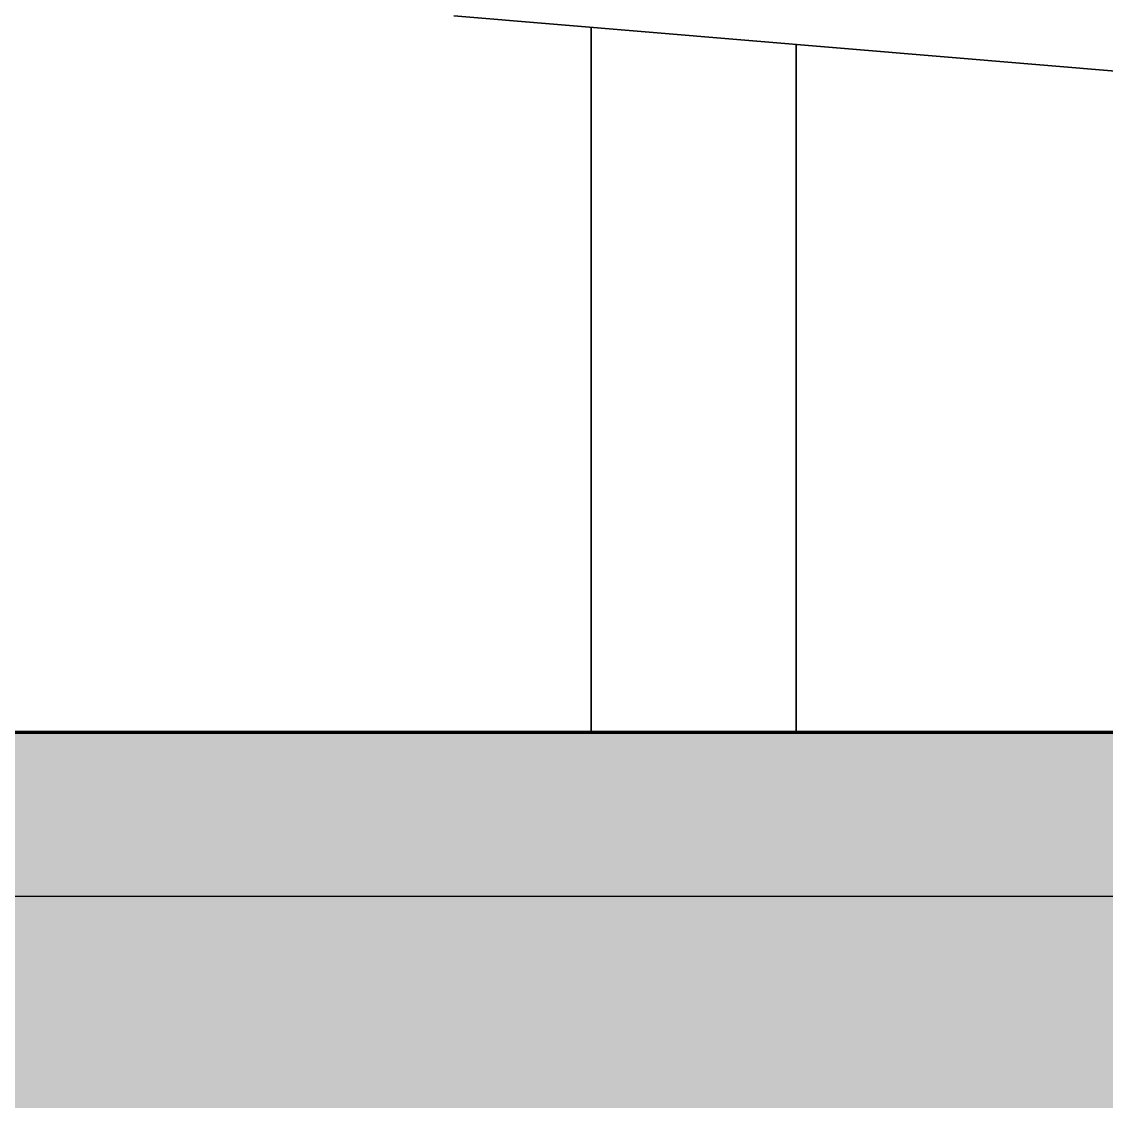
# Model space of a CAD drawing. Header units: millimetres. Extents: x -187664 to 435448, y -313239 to 299894.
# Drawn here: x 126510 to 127172, y -295222 to -294563 of the extents above; entities that cross this region are included whole.
import ezdxf

# ---------------------------------------------------------------- set-up
doc = ezdxf.new("R2010")
doc.units = ezdxf.units.MM
doc.linetypes.add('Centre', pattern=[31.75, 6.35, -4.7625, 15.875, -4.7625])
for name, color, linetype, lineweight in [('A-DETL-GENF', 2, 'Continuous', 35), ('A-DETL-THIN', 1, 'Continuous', 25), ('A-FLOR-FNSH', 2, 'Continuous', 70), ('A-FLOR-LEVL', 3, 'Continuous', 35), ('A-FLOR-LEVL-E', 2, 'Continuous', 35), ('A-FLOR-PATT', 1, 'Continuous', 70), ('A-GLAZ-CURT', 2, 'Continuous', 9), ('A-GLAZ-CWMG', 2, 'Continuous', 35), ('I-WALL-E', 2, 'Continuous', 35), ('WALL-E', 2, 'Continuous', 35)]:
    doc.layers.add(name, color=color, linetype=linetype, lineweight=lineweight)
pattern_1 = [(50, (108217.3, -305821.75), (728.737, -63.756), [76.2, -838.2]), (355, (108217.3, -305821.75), (-140.972, 764.228), [60.96, -670.56]), (100.451, (108278, -305827.1), (587.77, 700.467), [64.76, -712.36]), (46.184, (108217.3, -305618.55), (1084.316, -168.17), [114.3, -1257.3]), (96.636, (108307.7, -305632.6), (949.61, 989.71), [97.14, -1068.54]), (351.184, (108217.3, -305618.6), (949.62, 989.7), [91.44, -1005.84]), (21, (108318.9, -305669.35), (606.458, -409.06), [76.2, -838.2]), (326, (108318.9, -305669.35), (247.208, 736.753), [60.96, -670.56]), (71.451, (108369.44, -305703.44), (853.668, 327.685), [64.76, -712.36]), (37.5, (108217.3, -305821.75), (12.3547, 338.22), [33.528, -628.904, 33.528, -647.192, -673.1]), (37.5, (108217.3, -305821.75), (12.3547, 338.22), [-1343.152, 33.528, -639.572]), (7.5, (108217.3, -305821.75), (267.279, 400.722), [33.528, -354.584, 33.528, -613.664, -256.54]), (7.5, (108217.3, -305821.75), (267.279, 400.722), [-1035.304, 33.528, -223.012]), (327.5, (107990.73, -305821.75), (542.3633, -22.9153), [33.528, -220.472, 33.528, -758.952, -1051.56]), (327.5, (107990.73, -305821.75), (542.3633, -22.9153), [-1046.48, 33.528, -1018.032]), (317.5, (107889.13, -305821.75), (592.517, 101.707), [33.528, -296.672, 33.528, -492.76, -746.76]), (317.5, (107889.13, -305821.75), (592.517, 101.707), [-856.488, 33.528, -713.232])]

# ---------------------------------------------------------------- blocks, each defined once
blk = doc.blocks.new('Ramp - Ramp-6647670-2120-01 ENTRANCE 1 SECTION A')
at = {"layer": 'A-FLOR-LEVL'}
blk.add_line((-856476.19, 101887.23), (-850627.35, 101399.83), dxfattribs=at)
blk = doc.blocks.new('DPA_CP_Fence Type D - Fence Post Left w MRTA Logo-V182-2120-01 ENTRANCE 1 SECTION A')
at = {"layer": 'A-GLAZ-CURT', "color": 135}
blk.add_line((-856669.31, 101450), (-856653.94, 101450), dxfattribs=at)
blk = doc.blocks.new('Rectangular Mullion - Mullion_Beam 300x400-V183-2120-01 ENTRANCE 1 SECTION A')
at = {"layer": 'A-GLAZ-CWMG', "color": 215}
blk.add_line((-856653.94, 101450), (-856669.31, 101450), dxfattribs=at)

msp = doc.modelspace()

# ---------------------------------------------------------------- hatches: boundary and pattern name
at = {"layer": 'A-DETL-GENF', "lineweight": 9}
h = msp.add_hatch(dxfattribs=at)
h.set_pattern_fill('FP_32', color=9, style=0, pattern_type=2)
h.set_pattern_definition([(45, (108217.3, -305821.75), (0, 449.0128), [317.5, -317.5]), (45, (108133.1, -305737.56), (0, 449.0128), [317.5, -317.5]), (45, (108048.92, -305653.38), (0, 449.0128), [317.5, -317.5]), (135, (108048.92, -305597.24), (-449.0128, 3e-14), [317.5, -317.5]), (135, (108133.1, -305513.05), (-449.0128, 3e-14), [317.5, -317.5]), (135, (108217.3, -305428.87), (-449.0128, 3e-14), [317.5, -317.5])])
h.paths.add_polyline_path([(136587.105, -298446.753), (140337.53, -298446.753), (140337.53, -295376.753), (134242.328, -295376.753), (134242.328, -295096.753), (116692.516, -295096.753), (122478.88, -298446.753), (132836.68, -298446.753)])
h.paths.add_polyline_path([(91582.004, -298446.753), (103688.193, -298446.753), (103688.193, -295296.753), (88643.88, -295296.753), (88643.88, -295146.753), (83446.795, -295146.753), (83446.795, -295376.753), (80330.729, -295376.753), (80330.729, -298446.753), (87831.579, -298446.753)])
at = {"layer": 'A-FLOR-PATT', "lineweight": 9}
h = msp.add_hatch(dxfattribs=at)
h.set_pattern_fill('FP_1', color=256, style=0, pattern_type=2)
h.set_pattern_definition(pattern_1)
h.paths.add_polyline_path([(88643.88, -295146.753), (88643.88, -294996.753), (83823.555, -294996.753), (83823.555, -295146.753), (88534.783, -295146.753)])
h.paths.add_polyline_path([(132984.066, -295096.753), (134107.049, -295096.753), (134107.049, -294996.753), (132919.066, -294996.753), (132919.066, -295016.753), (132896.566, -295016.753), (132896.566, -295021.753), (132984.066, -295021.753), (132984.066, -295046.116)])
h.paths.add_polyline_path([(132689.066, -295096.753), (132689.066, -295021.753), (132776.566, -295021.753), (132776.566, -295016.753), (132754.066, -295016.753), (132754.066, -294996.753), (116617.88, -294996.753), (116617.88, -295053.542), (116692.516, -295096.753), (132602.278, -295096.753)])
h = msp.add_hatch(dxfattribs=at)
h.set_pattern_fill('FP_1', color=256, style=0, pattern_type=2)
h.set_pattern_definition(pattern_1)
h.paths.add_polyline_path([(88643.88, -295146.753), (88643.88, -294996.753), (83823.555, -294996.753), (83823.555, -295146.753), (88534.783, -295146.753)])
h.paths.add_polyline_path([(132984.066, -295096.753), (134107.049, -295096.753), (134107.049, -294996.753), (132919.066, -294996.753), (132919.066, -295016.753), (132896.566, -295016.753), (132896.566, -295021.753), (132984.066, -295021.753), (132984.066, -295046.116)])
h.paths.add_polyline_path([(132689.066, -295096.753), (132689.066, -295021.753), (132776.566, -295021.753), (132776.566, -295016.753), (132754.066, -295016.753), (132754.066, -294996.753), (116617.88, -294996.753), (116617.88, -295053.542), (116692.516, -295096.753), (132602.278, -295096.753)])

# ---------------------------------------------------------------- linework, layer by layer
at = {"layer": 'A-DETL-THIN'}
msp.add_line((134242.328, -295096.753), (116692.516, -295096.753), dxfattribs=at)
at = {"layer": 'A-FLOR-FNSH', "color": 7}
msp.add_line((134107.049, -294996.753), (116617.88, -294996.753), dxfattribs=at)
at = {"layer": 'A-FLOR-LEVL', "linetype": 'Centre', "lineweight": 9}
msp.add_line((80346.074, -294996.753), (144086.793, -294996.753), dxfattribs=at)
at = {"layer": 'I-WALL-E', "color": 215}
for p, q in [((126857.909, -294996.753), (126857.909, -294566.51)), ((126857.909, -294996.753), (126857.909, -294566.51)), ((126982.909, -294996.753), (126982.909, -294576.926)), ((126982.909, -294996.753), (126982.909, -294576.926)), ((126982.909, -294996.753), (126857.909, -294996.753)), ((126982.909, -294996.753), (126857.909, -294996.753)), ((126982.909, -294996.753), (130882.909, -294996.753)), ((130882.909, -294996.753), (126982.909, -294996.753))]:
    msp.add_line(p, q, dxfattribs=at)
at = {"layer": 'WALL-E', "color": 215}
for p, q in [((126982.909, -294996.753), (126982.909, -294576.926)), ((126982.909, -294996.753), (126982.909, -294576.926)), ((126982.909, -294996.753), (124873.409, -294996.753)), ((125073.409, -294996.753), (126982.909, -294996.753))]:
    msp.add_line(p, q, dxfattribs=at)

# ---------------------------------------------------------------- block references
at = {"layer": 'A-FLOR-LEVL-E', "color": 215}
msp.add_blockref('Ramp - Ramp-6647670-2120-01 ENTRANCE 1 SECTION A', (983250.254, -396446.753), dxfattribs=at)
at = {"layer": 'A-GLAZ-CURT', "color": 135}
msp.add_blockref('DPA_CP_Fence Type D - Fence Post Left w MRTA Logo-V182-2120-01 ENTRANCE 1 SECTION A', (983250.254, -396446.753), dxfattribs=at)
at = {"layer": 'A-GLAZ-CWMG', "color": 215}
msp.add_blockref('Rectangular Mullion - Mullion_Beam 300x400-V183-2120-01 ENTRANCE 1 SECTION A', (983250.254, -396446.753), dxfattribs=at)

doc.saveas('drawing.dxf')
